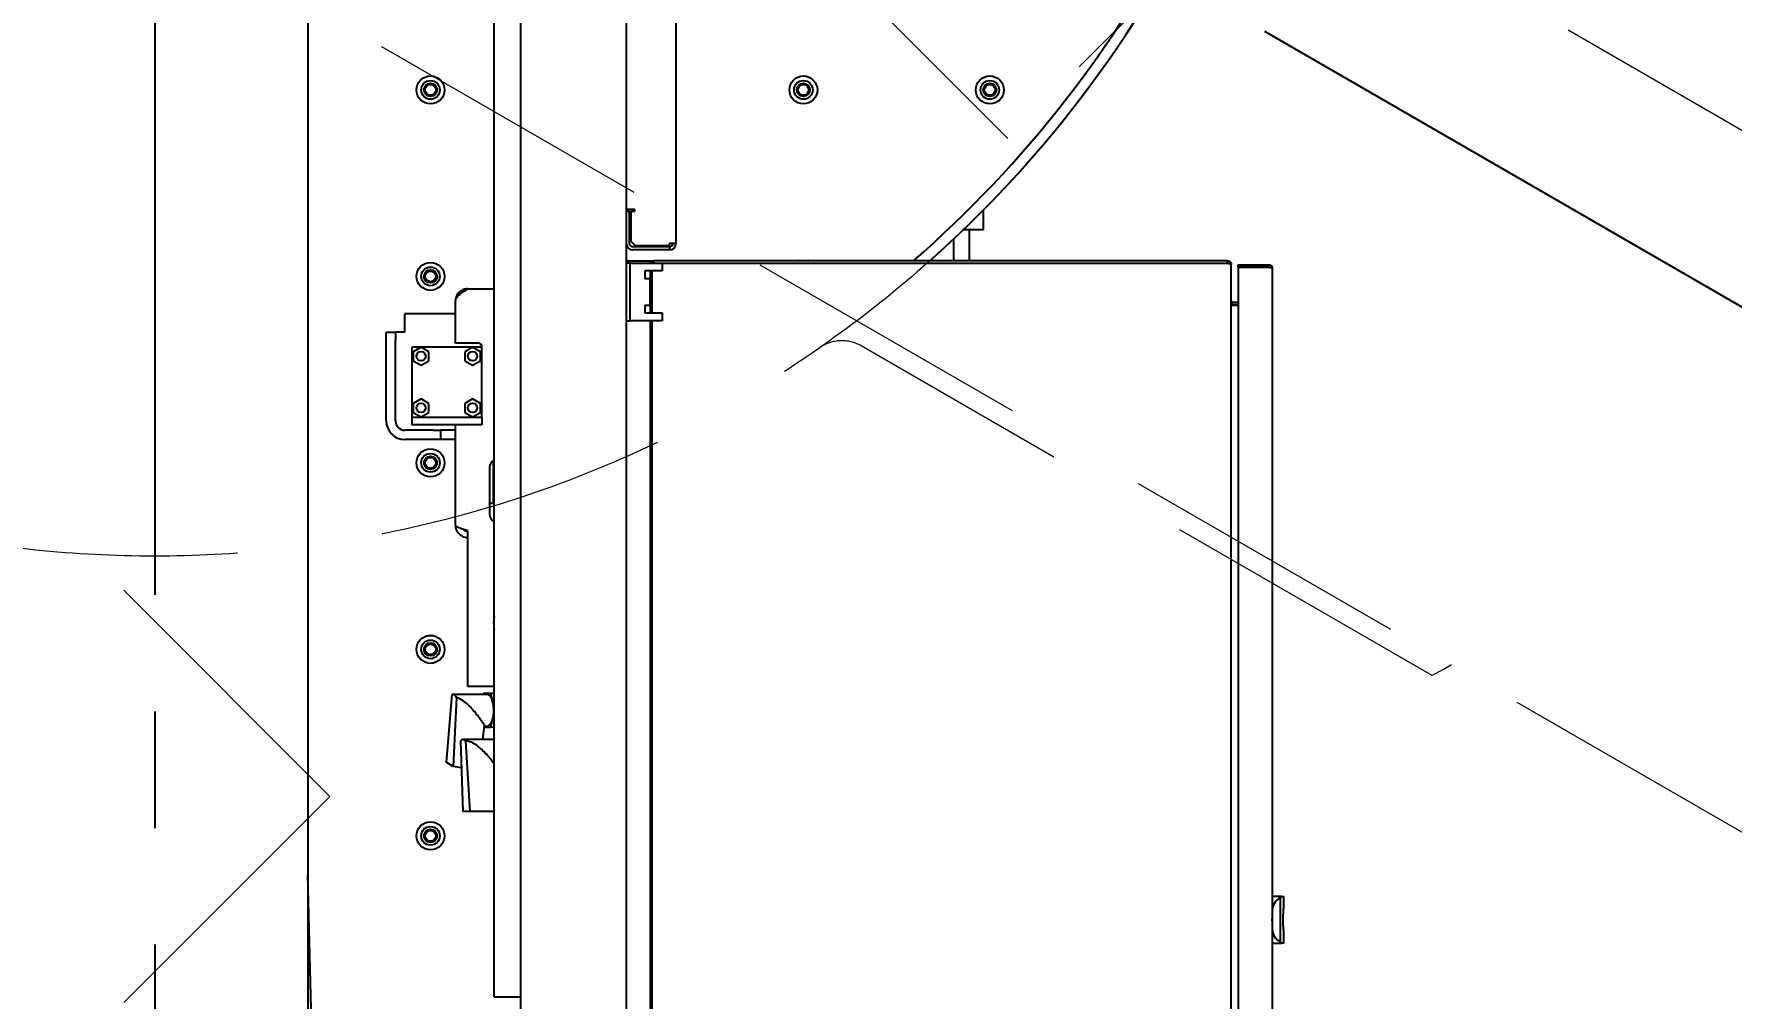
# Model space of a CAD drawing. Header units: inches. Extents: x -347369 to -260369, y 119522 to 149869.
# Drawn here: x -322561 to -321469, y 137965 to 138586 of the extents above; entities that cross this region are included whole.
import ezdxf

# ---------------------------------------------------------------- set-up
doc = ezdxf.new("R2010")
doc.units = ezdxf.units.IN
doc.header["$LTSCALE"] = 300
doc.linetypes.add('CENTRO', pattern=[2, 1.25, -0.25, 0.25, -0.25])
doc.linetypes.add('NASCOSTA', pattern=[0.375, 0.25, -0.125])
for name, color, linetype in [('ASSI', 254, 'CENTRO'), ('MACCHINA', 40, 'Continuous'), ('QUOTE', 7, 'Continuous')]:
    doc.layers.add(name, color=color, linetype=linetype)
doc.styles.get("Standard").update_dxf_attribs({"font": 'romans.shx'})
doc.dimstyles.new('sc1a100', dxfattribs={"dimscale": 100, "dimtxt": 3, "dimasz": 3, "dimexe": 0, "dimexo": 0, "dimgap": 1, "dimtad": 1, "dimzin": 12, "dimdsep": 46, "dimtxsty": 'Standard', "dimblk": 'CLOSEDBLANK', "dimcen": 1, "dimclrd": 253, "dimclre": 253, "dimclrt": 2, "dimadec": 0, "dimazin": 3, "dimtfac": 1, "dimtmove": 0, "dimatfit": 1, "dimldrblk": 'CLOSEDBLANK', "dimfxl": 1, "dimtolj": 1, "dimtzin": 0, "dimarcsym": 0})

# ---------------------------------------------------------------- blocks, each defined once
blk = doc.blocks.new('_ClosedBlank')
at = {"color": 0, "linetype": 'ByBlock', "lineweight": -2}
for p, q in [((-1, 0.1667), (0, 0)), ((-1, 0.1667), (-1, -0.1667)), ((0, 0), (-1, -0.1667))]:
    blk.add_line(p, q, dxfattribs=at)
blk = doc.blocks.new('*D28')
at = {"layer": 'Defpoints', "color": 0, "transparency": 16777216}
for p in [(-322483.6, 140399.7), (-321493.7, 139989.6), (-324251.4, 137231.9), (-323921.8, 136508.7), (-322483.6, 136499.7)]:
    blk.add_point(p, dxfattribs=at)
at = {"layer": 'QUOTE', "color": 253, "lineweight": -2, "transparency": 16777216}
for p, q in [((-324251.4, 137231.9), (-324517.4, 136965.8)), ((-322483.6, 136499.7), (-322483.6, 136123.4))]:
    blk.add_line(p, q, dxfattribs=at)
blk.add_arc((-322483.6, 138999.7), 2876.3, 230.9788, 264.0212, dxfattribs=at)
at = {"layer": 'QUOTE', "color": 253, "lineweight": -2, "transparency": 16777216, "xscale": 300, "yscale": 300, "zscale": 300}
for p, rotation in [((-324517.4, 136965.8), 137.9893954922992), ((-322483.6, 136123.4), 357.0106045077002)]:
    blk.add_blockref('_ClosedBlank', p, dxfattribs=dict(at, rotation=rotation))
at = {"layer": 'QUOTE', "color": 2, "transparency": 16777216, "insert": (-323488.6, 136573.3), "char_height": 300, "attachment_point": 5, "rotation": 337.5}
blk.add_mtext('\\A1;45°', dxfattribs=at)
blk = doc.blocks.new('*D38')
at = {"layer": 'Defpoints', "color": 0, "transparency": 16777216}
for p in [(-322483.6, 140399.7), (-323696.1, 139699.7), (-320318.6, 137749.7), (-322483.6, 136499.7), (-321507.5, 136317.7)]:
    blk.add_point(p, dxfattribs=at)
at = {"layer": 'QUOTE', "color": 253, "lineweight": -2, "transparency": 16777216}
for p, q in [((-320318.6, 137749.7), (-320011.9, 137572.6)), ((-322483.6, 136499.7), (-322483.6, 136145.6))]:
    blk.add_line(p, q, dxfattribs=at)
blk.add_arc((-322483.6, 138999.7), 2854.1, 276.0253, 323.9747, dxfattribs=at)
at = {"layer": 'QUOTE', "color": 253, "lineweight": -2, "transparency": 16777216, "xscale": 300, "yscale": 300, "zscale": 300}
for p, rotation in [((-320011.9, 137572.6), 56.98734634615995), ((-322483.6, 136145.6), 183.0126536538403)]:
    blk.add_blockref('_ClosedBlank', p, dxfattribs=dict(at, rotation=rotation))
at = {"layer": 'QUOTE', "color": 2, "transparency": 16777216, "insert": (-321181.6, 136744.5), "char_height": 300, "attachment_point": 5, "rotation": 30}
blk.add_mtext('\\A1;60°', dxfattribs=at)
blk = doc.blocks.new('A$Cda148bbc')
at = {"layer": 'ASSI'}
blk.add_line((0, -2400), (0, 1400), dxfattribs=at)
at = {"layer": 'MACCHINA', "color": 8, "linetype": 'NASCOSTA', "lineweight": 5, "ltscale": 2.5}
for p, q in [((728.5, 863), (728.5, 48)), ((98.6, 693.9), (98.6, -1243.5)), ((-292.6, -1368.9), (-292.6, 585)), ((307.5, 48), (728.5, 48)), ((719.3, -560), (321.1, -560)), ((719.3, -560), (719.3, -1560)), ((-305, -1125.5), (-305, -701.2)), ((-298, -1129.6), (-305, -1125.5)), ((-298, -1129.6), (-292.6, -1132.6))]:
    blk.add_line(p, q, dxfattribs=at)
blk.add_circle((0, 0), 750, dxfattribs=at)
blk.add_arc((-330, -701.2), 25, 0, 64.7983, dxfattribs=at)
blk = doc.blocks.new('A$Cad528b1c')
at = {"layer": 'ASSI'}
blk.add_line((0, 1400), (0, -2400), dxfattribs=at)
at = {"layer": 'MACCHINA'}
for p, q in [((303.5, 783), (303.5, -1446)), ((98.6, 693.9), (98.6, -1243.5)), ((235.5, 550), (235.5, -1362.9)), ((335.5, 37.8), (335.5, -548.8)), ((218.5, -951.9), (218.5, -226.2)), ((307.7, -527), (303.5, -527)), ((303.5, -528), (305.5, -528)), ((305.5, -548.8), (305.5, -528)), ((306.5, -528), (306.5, -547.3)), ((306.5, -528), (308.7, -528)), ((308.7, -527), (307.7, -527)), ((533.5, -540), (533.5, -527.1)), ((514.3, -560), (514.3, -545.9)), ((533.5, -540), (520.5, -540)), ((524.3, -560), (524.3, -540)), ((306.5, -547.3), (309.5, -550.3)), ((331.3, -551), (307.7, -551)), ((331.3, -553), (307.7, -553)), ((331.3, -550.3), (309.5, -550.3)), ((331.3, -550.3), (331.3, -548.8)), ((335.5, -548.8), (331.3, -548.8)), ((331.3, -551), (331.3, -553)), ((303.5, -560), (315.5, -560)), ((306, -561.5), (303.5, -561.5)), ((306, -564.5), (306, -561.5)), ((306, -561.5), (306.8, -561.5)), ((306, -595.5), (306, -564.5)), ((306.8, -561.5), (326.5, -561.5)), ((315.5, -560), (321.1, -560)), ((326.5, -566.5), (315.5, -566.5)), ((315.5, -566.5), (315.5, -571.5)), ((318.8, -566.5), (318.8, -571.5)), ((320.2, -593.5), (320.2, -566.5)), ((321.1, -560), (321.1, -561.5)), ((690.5, -560), (321.1, -560)), ((326.5, -561.5), (690.5, -561.5)), ((326.5, -561.5), (326.5, -566.5)), ((326.5, -561.6), (690.5, -561.6)), ((414.5, -561.5), (414.3, -561.6)), ((420.7, -561.6), (420.5, -561.5)), ((500, -559), (500, -560)), ((500, -561.5), (500, -561.6)), ((514.3, -561.6), (514.3, -561.5)), ((524.3, -561.6), (524.3, -561.5)), ((690.5, -561.5), (690.5, -560)), ((692.8, -562.3), (692.1, -562.3)), ((692.8, -563), (692.8, -562.3)), ((692.8, -1557), (692.8, -563)), ((697.3, -564), (697.3, -562.5)), ((697.3, -562.5), (717, -562.5)), ((717, -564), (697.3, -564)), ((717, -564.3), (697.3, -564.3)), ((697.3, -564.3), (697.3, -1057.1)), ((717, -562.5), (717, -564)), ((717, -562.5), (717.7, -562.6)), ((719.3, -564.8), (719.3, -1056.7)), ((201.5, -578), (218.5, -578)), ((315.5, -571.5), (315.5, -571.5)), ((318.8, -571.5), (315.5, -571.5)), ((318.8, -588.5), (318.8, -571.5)), ((193.5, -613), (193.5, -586)), ((315.5, -588.5), (315.5, -588.5)), ((315.5, -588.5), (315.5, -593.5)), ((315.5, -588.5), (318.8, -588.5)), ((318.8, -588.5), (318.8, -593.5)), ((693.2, -587.9), (693.6, -588)), ((693.6, -588), (693.6, -586.5)), ((693.6, -586.5), (697.3, -586.5)), ((693.6, -588), (697.3, -588)), ((697.3, -588.7), (693.6, -588.7)), ((193.5, -594), (161, -594)), ((161, -606), (161, -594)), ((303.5, -598.5), (306, -598.5)), ((306, -598.5), (306, -595.5)), ((306.8, -598.5), (306, -598.5)), ((326.5, -598.5), (306.8, -598.5)), ((315.5, -593.5), (326.5, -593.5)), ((318.8, -598.5), (318.8, -1521.5)), ((320.2, -1521.5), (320.2, -598.5)), ((326.5, -593.5), (326.5, -598.5)), ((149, -606), (155, -606)), ((149, -611), (149, -606)), ((149, -663), (149, -611)), ((155, -606), (155, -611)), ((161, -606), (155, -606)), ((155, -663), (155, -611)), ((165.5, -615.5), (165.5, -660.5)), ((210.5, -615.5), (165.5, -615.5)), ((171.4, -615.6), (166.4, -618.5)), ((166.4, -618.5), (166.4, -624.3)), ((176.4, -618.5), (171.4, -615.6)), ((176.4, -624.3), (176.4, -618.5)), ((201.5, -613), (193.5, -613)), ((204.6, -615.6), (199.6, -618.5)), ((199.6, -618.5), (199.6, -624.3)), ((208.5, -613), (201.5, -613)), ((209.6, -618.5), (204.6, -615.6)), ((209.6, -624.3), (209.6, -618.5)), ((210.5, -615.5), (210.5, -615)), ((210.5, -660.5), (210.5, -615.5)), ((166.4, -624.3), (171.4, -627.2)), ((171.4, -627.2), (176.4, -624.3)), ((199.6, -624.3), (204.6, -627.2)), ((204.6, -627.2), (209.6, -624.3)), ((171.4, -648.8), (166.4, -651.7)), ((166.4, -651.7), (166.4, -657.5)), ((176.4, -651.7), (171.4, -648.8)), ((176.4, -657.5), (176.4, -651.7)), ((204.6, -648.8), (199.6, -651.7)), ((199.6, -651.7), (199.6, -657.5)), ((209.6, -651.7), (204.6, -648.8)), ((209.6, -657.5), (209.6, -651.7)), ((165.5, -660.5), (210.5, -660.5)), ((165.5, -660.5), (165.5, -665.5)), ((210.5, -665.5), (165.5, -665.5)), ((166.4, -657.5), (171.4, -660.4)), ((171.4, -660.4), (176.4, -657.5)), ((193.5, -730), (193.5, -665.5)), ((199.6, -657.5), (204.6, -660.4)), ((204.6, -660.4), (209.6, -657.5)), ((210.5, -660.5), (210.5, -665.5)), ((179, -669), (161, -669)), ((179, -675), (161, -675)), ((179, -669), (184, -669)), ((184, -675), (179, -675)), ((184, -669), (184, -675)), ((193.5, -669), (184, -669)), ((193.5, -675), (184, -675)), ((215.5, -693), (215.5, -723)), ((218, -715.3), (218, -688.7)), ((215.5, -716), (216.5, -716)), ((201.5, -834), (201.5, -733.8)), ((191.2, -839), (187.6, -882.6)), ((213.9, -839), (191.6, -839)), ((194.2, -841), (192, -885.4)), ((218.5, -834), (201.5, -834)), ((211.5, -838.4), (211.4, -839)), ((216.3, -838.4), (211.5, -838.4)), ((216.9, -841.4), (216.3, -838.4)), ((218.5, -838.4), (216.3, -838.4)), ((218.5, -843.5), (217.2, -842.2)), ((218.5, -855), (218.5, -843.5)), ((218.5, -843.5), (218.5, -843.5)), ((211.2, -868.1), (212.2, -859.2)), ((212.1, -860), (216.3, -860)), ((212.2, -859.5), (213.9, -859.5)), ((216.3, -860), (216.9, -857)), ((218.5, -860), (216.3, -860)), ((217.2, -856.2), (218.5, -855)), ((218.5, -855), (218.5, -855)), ((196.9, -868.8), (198.3, -914.3)), ((218.5, -868.1), (198.5, -868.1)), ((200.1, -868.8), (202.9, -914.3)), ((218.3, -867.5), (218.2, -868.1)), ((218.5, -867.5), (218.3, -867.5)), ((192, -885.4), (187.6, -882.6)), ((197.3, -886.2), (192, -885.4)), ((197.5, -886.2), (197.3, -886.2)), ((202.9, -914.3), (198.3, -914.3)), ((208.2, -914.3), (202.9, -914.3)), ((218.5, -914.3), (208.2, -914.3)), ((105.8, -1243.5), (98.6, -955.2)), ((218.5, -1033.6), (218.5, -951.9)), ((725.3, -969), (719.3, -969)), ((724.4, -969.9), (724.4, -998.1)), ((725.3, -969), (726.8, -969)), ((726.8, -976.1), (726.8, -969)), ((726.3, -983), (726.3, -982.5)), ((726.3, -985), (726.3, -983)), ((719.3, -984.6), (719.3, -983.5)), ((726.3, -985.9), (726.3, -985)), ((726.8, -999), (726.8, -992)), ((719.3, -999), (725.3, -999)), ((726.8, -999), (725.3, -999)), ((218.5, -1033.6), (235.5, -1033.6))]:
    blk.add_line(p, q, dxfattribs=at)
at = {"layer": 'MACCHINA', "flags": 128}
blk.add_lwpolyline([(213.9, -859.5), (214.3, -859.4), (215.1, -859), (215.9, -858.3), (216.6, -857.3), (217.2, -855.9), (217.7, -854.3), (218, -852.6), (218.2, -850.7), (218.2, -848.7), (218.1, -846.8), (217.9, -844.9), (217.4, -843.3), (216.9, -841.8), (216.3, -840.6), (215.5, -839.7), (214.7, -839.1), (213.9, -839)], dxfattribs=at)
at = {"layer": 'MACCHINA'}
for centre, radius in [((177.5, -450), 9), ((177.5, -450), 6), ((177.5, -450), 4.25), ((177.5, -450), 3.42), ((417.5, -450), 9), ((417.5, -450), 6), ((417.5, -450), 4.25), ((417.5, -450), 3.42), ((537.5, -450), 9), ((537.5, -450), 6), ((537.5, -450), 4.25), ((537.5, -450), 3.42), ((177.5, -570), 9), ((177.5, -570), 6), ((177.5, -570), 4.25), ((177.5, -570), 3.42), ((171.4, -621.4), 3), ((204.6, -621.4), 3), ((171.4, -654.6), 3), ((204.6, -654.6), 3), ((177.5, -690), 9), ((177.5, -690), 6), ((177.5, -690), 4.25), ((177.5, -690), 3.42), ((177.5, -810), 9), ((177.5, -810), 6), ((177.5, -810), 4.25), ((177.5, -810), 3.42), ((177.5, -930), 9), ((177.5, -930), 6), ((177.5, -930), 4.25), ((177.5, -930), 3.42)]:
    blk.add_circle(centre, radius, dxfattribs=at)
for centre, radius, start, end in [((0, 0), 743, 311.088, 354.594), ((0, 0), 750, 311.6975, 354.6446), ((308.7, -527.5), 0.5, 270, 90), ((307.7, -548.8), 4.2, 180, 270), ((307.7, -548.8), 2.2, 180, 270), ((331.3, -548.8), 4.2, 270, 0), ((331.3, -548.8), 2.2, 270, 0), ((208.5, -615), 2, 0, 90), ((161, -663), 12, 180, 270), ((161, -663), 6, 180, 270), ((220.5, -693), 5, 113.5782, 180), ((216.5, -714), 2, 270, 0), ((220.5, -723), 5, 180, 246.4218), ((268.8, -794.5), 50.7, 173.5353, 178.3037), ((268.8, -791.5), 50.7, 181.6963, 186.4647), ((218.4, -841.2), 1.55, 186.3656, 219.454), ((218.4, -857.2), 1.55, 140.546, 173.6344)]:
    blk.add_arc(centre, radius, start, end, dxfattribs=at)
for centre, major_axis, ratio, start_param, end_param in [((192.1, -849.2), (-0.5, 10.2), 0.409725, 5.622272, 6.376682), ((186.7, -849.2), (17.6, -2.9), 0.558444, 0.634695, 1.223382), ((198.9, -878.3), (-0.6, 10.2), 0.421531, 5.882366, 6.636775), ((193.6, -878.3), (17.8, 0), 0.57686, 0.604905, 1.193591), ((728.4, -978), (9.13, 0), 0.985679, 2.03135, 3.141593), ((728.4, -990), (9.13, 0), 0.985679, 3.141593, 4.251835)]:
    blk.add_ellipse(centre, major_axis=major_axis, ratio=ratio, start_param=start_param, end_param=end_param, dxfattribs=at)
for points, knots in [([(318.9, -561.5), (318.9, -561.5), (319, -561.2), (319.3, -560.8), (319.9, -560.3), (320.6, -560), (321, -560), (321.1, -560)], [0, 0, 0, 0, 0.005085, 0.28819, 0.571276, 0.85442, 1, 1, 1, 1]), ([(690.5, -560), (690.8, -560), (691.3, -560.1), (692, -560.5), (692.6, -561.2), (692.8, -561.8), (692.8, -562.2), (692.8, -562.3)], [0, 0, 0, 0, 0.2174, 0.448447, 0.67962, 0.910806, 1, 1, 1, 1]), ([(690.5, -561.5), (690.6, -561.5), (690.9, -561.5), (691.1, -561.7), (691.1, -561.8)], [0, 0, 0, 0, 0.559212, 1, 1, 1, 1]), ([(692.8, -563), (692.8, -562.9), (692.7, -562.7), (692.3, -562.4), (691.7, -562), (691, -561.8), (690.6, -561.6), (690.5, -561.6)], [0, 0, 0, 0, 0.2095272, 0.4405594, 0.6717156, 0.9028815, 1, 1, 1, 1]), ([(717, -564), (717.1, -564), (717.3, -564), (717.5, -564.2), (717.7, -564.3), (717.7, -564.4), (717.7, -564.4)], [0, 0, 0, 0, 0.323357, 0.646712, 0.970065, 1, 1, 1, 1]), ([(719.3, -564.8), (719.3, -564.8), (719.2, -564.7), (718.8, -564.6), (718.2, -564.5), (717.5, -564.4), (717.1, -564.4), (717, -564.3)], [0, 0, 0, 0, 0.2333017, 0.4496767, 0.666045, 0.8824314, 1, 1, 1, 1]), ([(717.7, -562.6), (718, -562.7), (718.5, -562.9), (719, -563.5), (719.3, -564.2), (719.3, -564.6), (719.3, -564.8)], [0, 0, 0, 0, 0.2812241, 0.552185, 0.8231477, 1, 1, 1, 1]), ([(201.5, -578), (200.6, -578.1), (198.7, -578.3), (196.2, -579.8), (194.4, -582), (193.6, -584.2), (193.5, -585.6), (193.5, -586)], [0, 0, 0, 0, 0.223834, 0.447701, 0.671568, 0.895435, 1, 1, 1, 1]), ([(693.6, -586.5), (693.4, -586.5), (693, -586.4), (692.8, -586), (692.8, -585.7), (692.8, -585.7)], [0, 0, 0, 0, 0.4496221, 0.9021664, 1, 1, 1, 1]), ([(692.8, -586.4), (692.8, -586.8), (692.9, -587.4), (693.3, -588.2), (693.6, -588.6), (693.6, -588.7)], [0, 0, 0, 0, 0.449622, 0.902167, 1, 1, 1, 1]), ([(201.5, -733.8), (200.6, -733.5), (198.7, -732.9), (196.2, -732.1), (194.4, -731.2), (193.6, -730.5), (193.5, -730.1), (193.5, -730)], [0, 0, 0, 0, 0.224265, 0.448564, 0.672863, 0.897162, 1, 1, 1, 1]), ([(193.5, -730), (193.5, -730.6), (193.6, -731.6), (194, -732.9), (194.5, -733.9), (194.9, -734.6), (195.6, -735.4), (196.5, -736.3), (197.9, -737.2), (199.6, -737.9), (200.8, -738), (201.5, -738)], [0, 0, 0, 0, 0.143238, 0.268215, 0.341448, 0.406595, 0.463691, 0.592687, 0.716476, 0.850798, 1, 1, 1, 1]), ([(198.8, -733), (198.9, -733), (199.1, -733.3), (199.7, -733.6), (200.5, -733.9), (201.2, -734), (201.5, -734)], [0, 0, 0, 0, 0.09462, 0.382044, 0.67848, 1, 1, 1, 1]), ([(207.2, -851.9), (206.4, -850.8), (204.7, -848.8), (202.8, -846.8), (201.8, -845.8)], [0, 0, 0, 0, 0.518636, 1, 1, 1, 1]), ([(212.2, -859.2), (212.2, -859.2), (212.3, -859.1), (212, -858.5), (211.5, -857.5), (210.6, -856.3), (209.8, -855.1), (209, -854.1), (208.2, -853), (207.5, -852.2), (207.2, -851.9)], [0, 0, 0, 0, 0.0364755, 0.1846083, 0.3567934, 0.5551363, 0.6624205, 0.7730975, 0.8859819, 1, 1, 1, 1]), ([(214.2, -878.3), (213.2, -877.3), (211.4, -875.2), (209.2, -873.4), (208.2, -872.5)], [0, 0, 0, 0, 0.518636, 1, 1, 1, 1]), ([(218.5, -883.8), (218.3, -883.5), (217.9, -882.9), (217.1, -881.8), (216.3, -880.7), (215.3, -879.5), (214.6, -878.7), (214.2, -878.3)], [0, 0, 0, 0, 0.180296, 0.377978, 0.581911, 0.789911, 1, 1, 1, 1]), ([(724.4, -969.9), (724.6, -969.6), (725, -969), (725.3, -969), (725.3, -969)], [0, 0, 0, 0, 0.748889, 1, 1, 1, 1]), ([(726.3, -984), (726.3, -983.1), (726.3, -981.3), (726.5, -978.9), (726.6, -977.1), (726.7, -976.1), (726.7, -976.1), (726.7, -976.1)], [0, 0, 0, 0, 0.213739, 0.42744, 0.642151, 0.857533, 1, 1, 1, 1]), ([(726.8, -992), (726.7, -991.9), (726.7, -991.7), (726.6, -990.4), (726.4, -988.4), (726.3, -986.1), (726.3, -984.6), (726.3, -984)], [0, 0, 0, 0, 0.212568, 0.425755, 0.640306, 0.855548, 1, 1, 1, 1]), ([(725.3, -999), (725.1, -998.9), (724.8, -998.8), (724.5, -998.2), (724.4, -998.1)], [0, 0, 0, 0, 0.748863, 1, 1, 1, 1])]:
    blk.add_open_spline(points, degree=3, knots=knots, dxfattribs=at)
blk.add_open_spline([(193.5, -586), (193.6, -585.3), (193.9, -584), (195.7, -582), (198.4, -580), (200.5, -578.7), (201.5, -578)], degree=3, dxfattribs=at)

msp = doc.modelspace()

# ---------------------------------------------------------------- block references
for rotation in [315, 59.99999999999999]:
    msp.add_blockref('A$Cda148bbc', (-322483.625, 138999.656), dxfattribs=dict(rotation=rotation))
msp.add_blockref('A$Cad528b1c', (-322483.625, 138999.656))

# ---------------------------------------------------------------- dimensions: what is measured, and where the dimension line sits
at = {"layer": 'QUOTE'}
for base, line2, picture, middle in [((-323921.753, 136508.745), ((-324251.392, 137231.889), (-321493.675, 139989.605)), '*D28', (-323488.649, 136573.311)), ((-321507.475, 136317.706), ((-320318.561, 137749.656), (-323696.06, 139699.656)), '*D38', (-321181.589, 136744.464))]:
    dim = msp.add_angular_dim_2l(base=base, line1=((-322483.625, 136499.656), (-322483.625, 140399.656)), line2=line2, dimstyle='sc1a100', dxfattribs=at)
    dim.commit()
    dim.dimension.update_dxf_attribs({"geometry": picture, "text_midpoint": middle})

doc.saveas('drawing.dxf')
